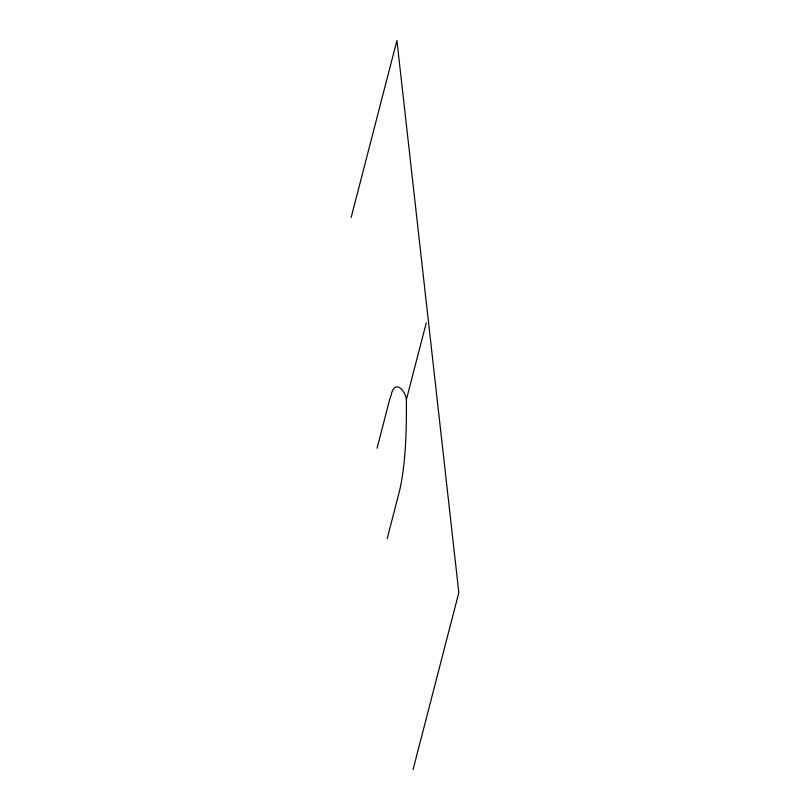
<?xml version="1.0" encoding="UTF-8"?>
<svg xmlns="http://www.w3.org/2000/svg" width="810" height="810" viewBox="0 0 810 810"><rect width="100%" height="100%" fill="white"/><g stroke="black" fill="none" stroke-linecap="round" stroke-linejoin="round"><path stroke-width="1.21" d="M351.175 217.394L396.92 40.5L458.825 592.606L413.08 769.5M377.055 448.254L388.942 402.286A90.214 15.805 -89.3 0 1 391.098 395.189C394.47 379.181 404.99 389.499 406.397 399.573C406.559 427.731 406.093 456.101 401.041 483.874A90.214 15.805 -89.3 0 1 399.077 492.672L387.19 538.64M406.397 399.573L426.252 322.846"/></g></svg>
